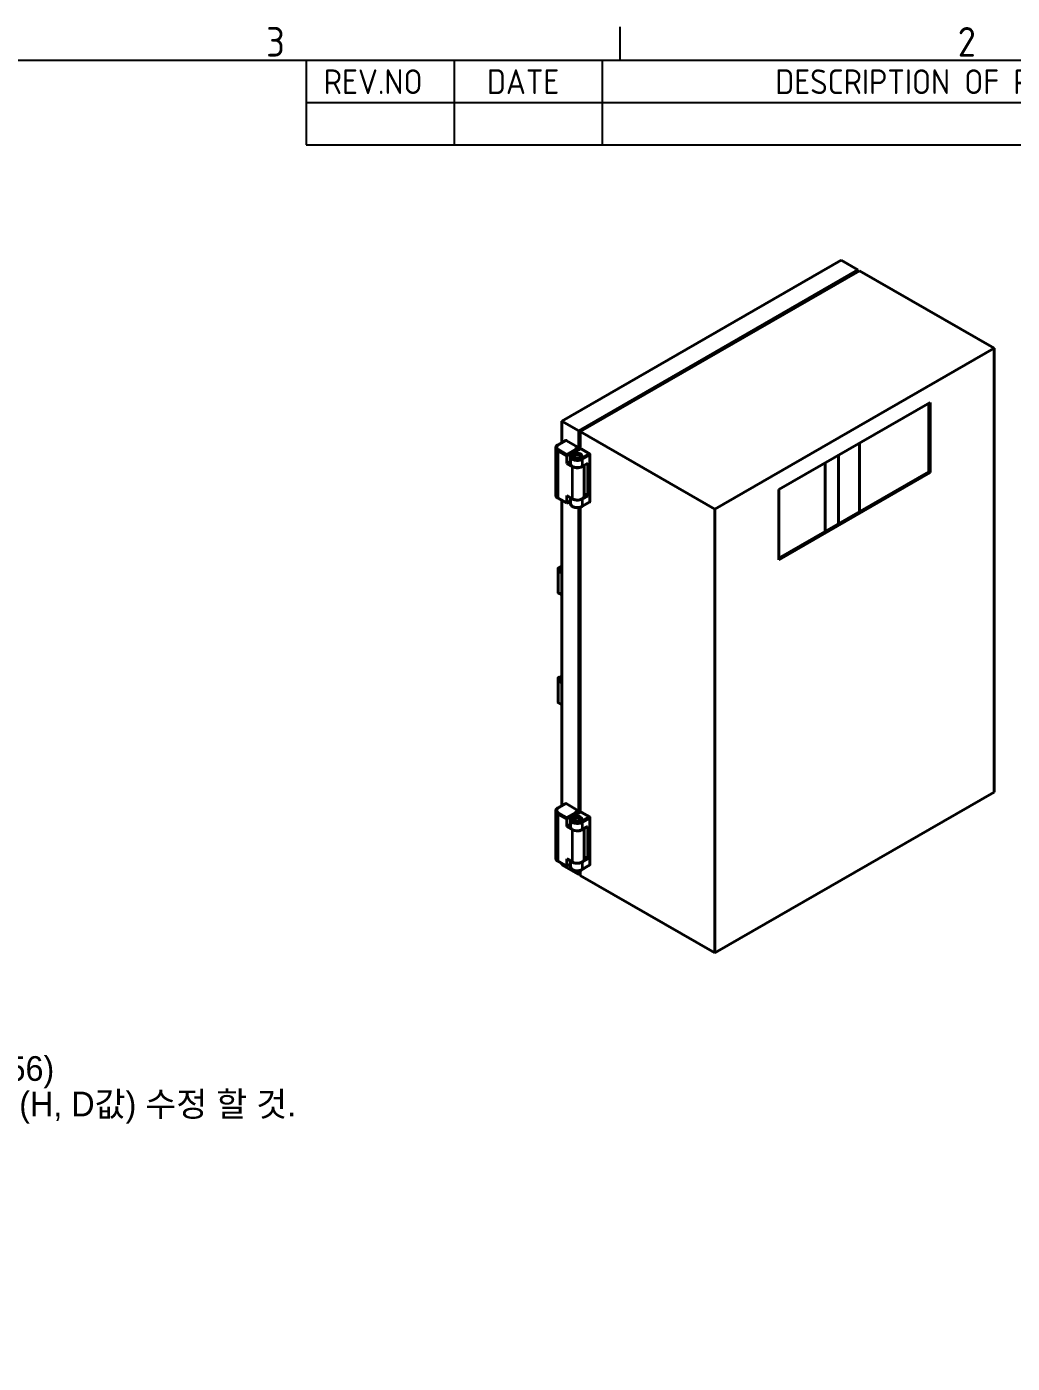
# Model space of a CAD drawing. Header units: millimetres. Extents: x 0 to 2523, y 0 to 1782.
# Drawn here: x 1922.1 to 2221.6, y 1326 to 1732.2 of the extents above; entities that cross this region are included whole.
import ezdxf

# ---------------------------------------------------------------- set-up
doc = ezdxf.new("R2010")
doc.units = ezdxf.units.MM
doc.header["$LTSCALE"] = 3
doc.layers.get('0').update_dxf_attribs({"color": 3, "lineweight": 25})
for name, color, linetype, lineweight in [('가시적인 것(ISO)', 3, 'Continuous', 40), ('가시적인 좁은 것(ISO)', 3, 'Continuous', 35), ('경계(ISO)', 7, 'Continuous', 25), ('기호(ISO)', 5, 'Continuous', 25)]:
    doc.layers.add(name, color=color, linetype=linetype, lineweight=lineweight)
doc.styles.add('ISO Proportiona M2B', font='isocp.shx')
doc.styles.add('문자 텍스트_M2B', font='isocp.shx')
doc.styles.add('치수 텍스트_PSTEK_POSCO', font='isocp.shx')
doc.dimstyles.new('치수_PSTEK_POSCO$7', dxfattribs={"dimscale": 3, "dimtxt": 2.5, "dimasz": 2.5, "dimexe": 1, "dimexo": 1.5, "dimgap": 1, "dimtad": 1, "dimrnd": 1e-08, "dimdsep": 46, "dimtxsty": '치수 텍스트_PSTEK_POSCO', "dimcen": 0.09, "dimdle": 10, "dimclrd": 7, "dimclre": 7, "dimclrt": 2, "dimadec": 1, "dimazin": 2, "dimtfac": 1, "dimtmove": 0, "dimatfit": 3, "dimfxl": 0, "dimtolj": 1, "dimlwd": -1, "dimlwe": -1, "dimarcsym": 0})

# ---------------------------------------------------------------- blocks, each defined once
blk = doc.blocks.new('경계 Default Border')
at = {"layer": '경계(ISO)'}
blk.add_line((700.83, 574), (700.83, 577.4), dxfattribs=at)
at = {"layer": '경계(ISO)', "flags": 128}
blk.add_lwpolyline([(20, 20), (20, 574), (821, 574), (821, 20), (20, 20)], dxfattribs=at)
at = {"layer": '경계(ISO)', "color": 2, "char_height": 3, "attachment_point": 7, "style": '문자 텍스트_M2B'}
for s, insert in [('3', (664.96, 574.37)), ('2', (735, 574.37))]:
    blk.add_mtext(s, dxfattribs=dict(at, insert=insert))
blk = doc.blocks.new('리비전 내역')
at = {"layer": '기호(ISO)'}
for p, q in [((669, 574), (821, 574)), ((669, 574), (669, 569.72)), ((684, 574), (684, 569.72)), ((699, 574), (699, 569.72)), ((776, 574), (776, 569.72)), ((791, 574), (791, 569.72)), ((806, 574), (806, 569.72)), ((821, 574), (821, 569.72)), ((669, 569.72), (821, 569.72)), ((669, 569.72), (669, 565.44)), ((684, 569.72), (684, 565.44)), ((699, 569.72), (699, 565.44)), ((776, 569.72), (776, 565.44)), ((791, 569.72), (791, 565.44)), ((806, 569.72), (806, 565.44)), ((821, 569.72), (821, 565.44)), ((669, 565.44), (821, 565.44))]:
    blk.add_line(p, q, dxfattribs=at)
at = {"layer": '기호(ISO)', "color": 2, "char_height": 2.5, "attachment_point": 7, "style": 'ISO Proportiona M2B'}
for s, insert in [('REV.NO', (670.79, 570.58)), ('DATE', (687.31, 570.58)), ('DESCRIPTION OF REVISION', (716.51, 570.58)), ('DRA.BY', (777.48, 570.58)), ('CH.BY', (793.86, 570.58)), ('APP.BY', (807.48, 570.58))]:
    blk.add_mtext(s, dxfattribs=dict(at, insert=insert))

msp = doc.modelspace()

# ---------------------------------------------------------------- linework, layer by layer
at = {"layer": '가시적인 것(ISO)'}
for p, q in [((2169.6015, 1661.2144), (2084.7487, 1612.3509)), ((2089.8398, 1609.4191), (2174.6926, 1658.2826)), ((2090.2641, 1609.1748), (2175.1169, 1658.0383)), ((2174.6926, 1658.2826), (2169.6015, 1661.2144)), ((2174.6926, 1657.794), (2174.6926, 1658.2826)), ((2216.0584, 1634.4616), (2175.1169, 1658.0383)), ((2216.0584, 1634.4616), (2131.2056, 1585.5982)), ((2216.0584, 1499.5664), (2216.0584, 1634.4616)), ((2150.6156, 1591.5025), (2196.6483, 1618.0109)), ((2196.224, 1596.9173), (2196.224, 1617.7666)), ((2196.6483, 1618.0109), (2196.6483, 1596.673)), ((2084.7487, 1605.8363), (2084.7487, 1612.3509)), ((2084.7487, 1612.3509), (2089.8398, 1609.4191)), ((2089.8398, 1603.6375), (2089.8398, 1609.4191)), ((2131.2056, 1585.5982), (2090.2641, 1609.1748)), ((2090.2641, 1603.8818), (2090.2641, 1609.1748)), ((2085.8717, 1606.4831), (2083.5383, 1605.1393)), ((2089.6277, 1604.3917), (2086.0214, 1606.4684)), ((2175.1169, 1605.6118), (2175.1169, 1584.7625)), ((2082.8608, 1589.9211), (2082.8608, 1604.1464)), ((2086.2336, 1602.1928), (2086.2336, 1601.7032)), ((2086.2336, 1599.4958), (2086.2336, 1601.7032)), ((2087.3156, 1599.4105), (2087.3156, 1601.5811)), ((2090.3265, 1603.9177), (2087.9931, 1602.574)), ((2088.7767, 1602.0688), (2088.5638, 1601.9452)), ((2088.7792, 1603.903), (2089.6277, 1604.3917)), ((2088.9913, 1603.7809), (2088.7792, 1603.903)), ((2089.2034, 1603.4134), (2089.2034, 1603.271)), ((2089.6277, 1603.5153), (2089.6277, 1604.3917)), ((2090.0544, 1602.0688), (2090.2673, 1601.9452)), ((2093.0218, 1602.4371), (2090.4762, 1603.903)), ((2090.5827, 1603.8417), (2090.6883, 1603.9026)), ((2090.6883, 1603.9026), (2093.2339, 1602.4366)), ((2093.1093, 1602.3649), (2093.2339, 1602.4366)), ((2093.2339, 1602.4366), (2093.2339, 1602.0697)), ((2093.2339, 1587.8444), (2093.2339, 1602.0697)), ((2168.7529, 1581.0977), (2168.7529, 1601.9471)), ((2087.3156, 1600.1189), (2086.2336, 1599.4958)), ((2087.9306, 1598.5186), (2086.2336, 1599.4958)), ((2090.9005, 1598.5554), (2092.5975, 1599.5326)), ((2091.5156, 1598.9096), (2091.5156, 1589.5631)), ((2092.5975, 1599.5326), (2092.5975, 1589.6485)), ((2150.6156, 1570.6531), (2196.224, 1596.9173)), ((2196.6483, 1596.673), (2150.6156, 1570.1645)), ((2164.7224, 1578.7767), (2164.7224, 1599.626)), ((2196.6483, 1596.673), (2196.224, 1596.9173)), ((2086.2336, 1587.376), (2083.5383, 1588.9281)), ((2086.2336, 1587.4779), (2086.2336, 1589.6853)), ((2086.2336, 1589.6853), (2087.9306, 1588.708)), ((2087.3156, 1587.3557), (2087.3156, 1589.0622)), ((2092.5975, 1589.6485), (2090.9005, 1588.6712)), ((2091.5156, 1590.2716), (2092.5975, 1589.6485)), ((2150.6156, 1570.1645), (2150.6156, 1591.5025)), ((2084.7487, 1495.4675), (2084.7487, 1588.2311)), ((2087.3156, 1587.9991), (2086.2336, 1587.376)), ((2086.2336, 1587.4779), (2086.2336, 1587.376)), ((2089.8398, 1493.2686), (2089.8398, 1586.0458)), ((2090.2641, 1493.5129), (2090.2641, 1586.1293)), ((2093.1715, 1587.7066), (2090.8381, 1586.3628)), ((2131.2056, 1585.5982), (2131.2056, 1450.7029)), ((2084.7487, 1568.3141), (2084.0268, 1567.8984)), ((2083.5819, 1566.7798), (2083.5819, 1567.6062)), ((2083.5819, 1566.7798), (2083.5819, 1560.1983)), ((2083.6119, 1567.6582), (2084.0267, 1567.8984)), ((2083.6119, 1560.1463), (2084.0267, 1559.9061)), ((2084.7487, 1559.4904), (2084.0268, 1559.9061)), ((2083.5819, 1533.4238), (2083.5819, 1534.2503)), ((2083.5819, 1533.4238), (2083.5819, 1526.8423)), ((2083.6119, 1534.3022), (2084.0267, 1534.5424)), ((2084.7487, 1534.9582), (2084.0268, 1534.5425)), ((2083.6119, 1526.7904), (2084.0267, 1526.5502)), ((2084.7487, 1526.1345), (2084.0268, 1526.5501)), ((2131.2056, 1450.7029), (2216.0584, 1499.5664)), ((2085.8717, 1496.1142), (2083.5383, 1494.7705)), ((2089.6277, 1494.0228), (2086.0214, 1496.0995)), ((2082.8608, 1479.5522), (2082.8608, 1493.7775)), ((2086.2336, 1491.8239), (2086.2336, 1491.3344)), ((2086.2336, 1489.127), (2086.2336, 1491.3344)), ((2087.3156, 1489.0416), (2087.3156, 1491.2122)), ((2090.3265, 1493.5489), (2087.9931, 1492.2051)), ((2088.7767, 1491.6999), (2088.5638, 1491.5763)), ((2088.7792, 1493.5342), (2089.6277, 1494.0228)), ((2088.9913, 1493.412), (2088.7792, 1493.5342)), ((2089.2034, 1493.0446), (2089.2034, 1492.9021)), ((2089.6277, 1493.1464), (2089.6277, 1494.0228)), ((2090.0544, 1491.6999), (2090.2673, 1491.5763)), ((2093.0218, 1492.0683), (2090.4762, 1493.5342)), ((2090.5827, 1493.4728), (2090.6883, 1493.5337)), ((2090.6883, 1493.5337), (2093.2339, 1492.0678)), ((2093.1093, 1491.996), (2093.2339, 1492.0678)), ((2093.2339, 1492.0678), (2093.2339, 1491.7008)), ((2093.2339, 1477.4755), (2093.2339, 1491.7008)), ((2087.3156, 1489.7501), (2086.2336, 1489.127)), ((2087.9306, 1488.1497), (2086.2336, 1489.127)), ((2090.9005, 1488.1865), (2092.5975, 1489.1638)), ((2091.5156, 1488.5407), (2091.5156, 1479.1943)), ((2092.5975, 1489.1638), (2092.5975, 1479.2796)), ((2086.2336, 1477.109), (2086.2336, 1479.3164)), ((2086.2336, 1479.3164), (2087.9306, 1478.3391)), ((2087.3156, 1476.9869), (2087.3156, 1478.6933)), ((2092.5975, 1479.2796), (2090.9005, 1478.3024)), ((2091.5156, 1479.9027), (2092.5975, 1479.2796)), ((2086.2336, 1477.0072), (2083.5383, 1478.5593)), ((2084.7487, 1477.4556), (2084.7487, 1477.8623)), ((2089.8398, 1474.5238), (2084.7487, 1477.4556)), ((2087.3156, 1477.6302), (2086.2336, 1477.0072)), ((2086.2336, 1477.109), (2086.2336, 1477.0072)), ((2089.8398, 1474.5238), (2089.8398, 1475.6769)), ((2090.2641, 1474.7681), (2089.8398, 1474.5238)), ((2090.2641, 1474.2795), (2090.2641, 1475.7604)), ((2093.1715, 1477.3377), (2090.8381, 1475.994)), ((2131.2056, 1450.7029), (2090.2641, 1474.2795))]:
    msp.add_line(p, q, dxfattribs=at)
for centre, start, end in [((2083.6419, 1567.6062), 120.071588, 180), ((2084.0568, 1567.8464), 119.935992, 120.071588), ((2083.6419, 1560.1983), 180, 239.928412), ((2083.6419, 1534.2503), 120.071588, 180), ((2084.0568, 1534.4905), 119.935992, 120.071588), ((2083.6419, 1526.8423), 180, 239.928412)]:
    msp.add_arc(centre, 0.06, start, end, dxfattribs=at)
for centre, major_axis, ratio, start_param, end_param in [((2086.0214, 1606.2231), (-0.1497, 0.26), 0.57809312, 5.49972085, 6.28318531), ((2089.4156, 1601.7037), (-1.2, 0), 0.5758617, 2.42121291, 7.00356505), ((2089.4156, 1601.4584), (-1.2, 0), 0.5758617, 5.50163969, 6.10477871), ((2088.9913, 1603.5356), (-0.1497, 0.26), 0.57809312, 3.92892453, 5.49972085), ((2089.4156, 1601.4584), (1.2, 0), 0.5758617, 0.1784066, 0.78154562), ((2090.4762, 1603.6578), (-0.1497, 0.26), 0.57809312, 5.49972085, 6.28318531), ((2093.0218, 1602.1919), (-0.1497, 0.26), 0.57809312, 3.92892453, 5.49972085), ((2089.4156, 1599.4105), (-2.1, 0), 0.5758617, 0, 2.35619449), ((2089.4156, 1599.3737), (-2.1, 0), 0.5758617, 0.78539816, 2.5639885), ((2089.4156, 1589.5263), (-2.1, 0), 0.5758617, 0.57760415, 2.35619449), ((2089.4156, 1589.5631), (2.1, 0), 0.5758617, 3.92699082, 6.28318531), ((2093.0218, 1587.9665), (0.1497, -0.26), 0.57809312, 0, 0.78733187), ((2086.0214, 1495.8542), (-0.1497, 0.26), 0.57809312, 5.49972085, 6.28318531), ((2089.4156, 1491.3348), (-1.2, 0), 0.5758617, 2.42121291, 7.00356505), ((2089.4156, 1491.0896), (-1.2, 0), 0.5758617, 5.50163969, 6.10477871), ((2088.9913, 1493.1667), (-0.1497, 0.26), 0.57809312, 3.92892453, 5.49972085), ((2089.4156, 1491.0896), (1.2, 0), 0.5758617, 0.1784066, 0.78154562), ((2090.4762, 1493.2889), (-0.1497, 0.26), 0.57809312, 5.49972085, 6.28318531), ((2093.0218, 1491.823), (-0.1497, 0.26), 0.57809312, 3.92892453, 5.49972085), ((2089.4156, 1489.0416), (-2.1, 0), 0.5758617, 0, 2.35619449), ((2089.4156, 1489.0048), (-2.1, 0), 0.5758617, 0.78539816, 2.5639885), ((2089.4156, 1479.1943), (2.1, 0), 0.5758617, 3.92699082, 6.28318531), ((2089.4156, 1479.1575), (-2.1, 0), 0.5758617, 0.57760415, 2.35619449), ((2093.0218, 1477.5977), (0.1497, -0.26), 0.57809312, 0, 0.78733187)]:
    msp.add_ellipse(centre, major_axis=major_axis, ratio=ratio, start_param=start_param, end_param=end_param, dxfattribs=at)
for centre, major_axis in [((2089.4156, 1601.8263), (-1.35, 0)), ((2089.4156, 1601.7037), (-0.9, 0)), ((2089.4156, 1491.4575), (-1.35, 0)), ((2089.4156, 1491.3348), (-0.9, 0))]:
    msp.add_ellipse(centre, major_axis=major_axis, ratio=0.5758617, dxfattribs=at)
for points, knots in [([(2082.8608, 1604.1464), (2082.8608, 1604.2279), (2082.872, 1604.3094), (2082.9153, 1604.4668), (2082.9472, 1604.5426), (2083.028, 1604.6857), (2083.0767, 1604.753), (2083.1879, 1604.8786), (2083.2502, 1604.9369), (2083.3862, 1605.0447), (2083.4599, 1605.0942), (2083.5383, 1605.1393)], [2.35619449, 2.35619449, 2.35619449, 2.35619449, 2.513274123, 2.513274123, 2.670353756, 2.670353756, 2.827433388, 2.827433388, 2.984513021, 2.984513021, 3.141592654, 3.141592654, 3.141592654, 3.141592654]), ([(2087.3156, 1601.5811), (2087.3156, 1601.6626), (2087.3268, 1601.7441), (2087.3701, 1601.9014), (2087.402, 1601.9773), (2087.4827, 1602.1203), (2087.5315, 1602.1877), (2087.6426, 1602.3132), (2087.705, 1602.3715), (2087.841, 1602.4793), (2087.9146, 1602.5288), (2087.9931, 1602.574)], [2.35619449, 2.35619449, 2.35619449, 2.35619449, 2.513274123, 2.513274123, 2.670353756, 2.670353756, 2.827433388, 2.827433388, 2.984513021, 2.984513021, 3.141592654, 3.141592654, 3.141592654, 3.141592654]), ([(2082.8608, 1589.9211), (2082.8608, 1589.8395), (2082.872, 1589.758), (2082.9153, 1589.6007), (2082.9472, 1589.5249), (2083.028, 1589.3818), (2083.0767, 1589.3145), (2083.1879, 1589.1889), (2083.2502, 1589.1306), (2083.3862, 1589.0228), (2083.4599, 1588.9733), (2083.5383, 1588.9281)], [3.926990817, 3.926990817, 3.926990817, 3.926990817, 4.08407045, 4.08407045, 4.241150082, 4.241150082, 4.398229715, 4.398229715, 4.555309348, 4.555309348, 4.71238898, 4.71238898, 4.71238898, 4.71238898]), ([(2087.3156, 1587.3557), (2087.3156, 1587.2241), (2087.3453, 1587.0931), (2087.459, 1586.8404), (2087.547, 1586.7207), (2087.7805, 1586.4923), (2087.9335, 1586.3882), (2088.2865, 1586.2126), (2088.489, 1586.1432), (2088.9156, 1586.0485), (2089.1394, 1586.0229), (2089.5874, 1586.0162), (2089.8114, 1586.0348), (2090.2412, 1586.115), (2090.4468, 1586.1768), (2090.7044, 1586.2907), (2090.7729, 1586.3253), (2090.8381, 1586.3628)], [3.92699082, 3.92699082, 3.92699082, 3.92699082, 4.18050948, 4.18050948, 4.45897035, 4.45897035, 4.78526654, 4.78526654, 5.12988434, 5.12988434, 5.47173667, 5.47173667, 5.81131807, 5.81131807, 6.15258256, 6.15258256, 6.28318531, 6.28318531, 6.28318531, 6.28318531]), ([(2082.8608, 1493.7775), (2082.8608, 1493.8591), (2082.872, 1493.9406), (2082.9153, 1494.0979), (2082.9472, 1494.1737), (2083.028, 1494.3168), (2083.0767, 1494.3841), (2083.1879, 1494.5097), (2083.2502, 1494.568), (2083.3862, 1494.6758), (2083.4599, 1494.7253), (2083.5383, 1494.7705)], [2.35619449, 2.35619449, 2.35619449, 2.35619449, 2.513274123, 2.513274123, 2.670353756, 2.670353756, 2.827433388, 2.827433388, 2.984513021, 2.984513021, 3.141592654, 3.141592654, 3.141592654, 3.141592654]), ([(2087.3156, 1491.2122), (2087.3156, 1491.2938), (2087.3268, 1491.3752), (2087.3701, 1491.5326), (2087.402, 1491.6084), (2087.4827, 1491.7515), (2087.5315, 1491.8188), (2087.6426, 1491.9444), (2087.705, 1492.0027), (2087.841, 1492.1105), (2087.9146, 1492.16), (2087.9931, 1492.2051)], [2.35619449, 2.35619449, 2.35619449, 2.35619449, 2.513274123, 2.513274123, 2.670353756, 2.670353756, 2.827433388, 2.827433388, 2.984513021, 2.984513021, 3.141592654, 3.141592654, 3.141592654, 3.141592654]), ([(2082.8608, 1479.5522), (2082.8608, 1479.4707), (2082.872, 1479.3892), (2082.9153, 1479.2318), (2082.9472, 1479.156), (2083.028, 1479.0129), (2083.0767, 1478.9456), (2083.1879, 1478.82), (2083.2502, 1478.7617), (2083.3862, 1478.6539), (2083.4599, 1478.6044), (2083.5383, 1478.5593)], [3.926990817, 3.926990817, 3.926990817, 3.926990817, 4.08407045, 4.08407045, 4.241150082, 4.241150082, 4.398229715, 4.398229715, 4.555309348, 4.555309348, 4.71238898, 4.71238898, 4.71238898, 4.71238898]), ([(2087.3156, 1476.9869), (2087.3156, 1476.8553), (2087.3453, 1476.7242), (2087.459, 1476.4715), (2087.547, 1476.3518), (2087.7805, 1476.1234), (2087.9335, 1476.0193), (2088.2865, 1475.8437), (2088.489, 1475.7744), (2088.9156, 1475.6797), (2089.1394, 1475.6541), (2089.5874, 1475.6474), (2089.8114, 1475.6659), (2090.2412, 1475.7462), (2090.4468, 1475.808), (2090.7044, 1475.9219), (2090.7729, 1475.9564), (2090.8381, 1475.994)], [3.92699082, 3.92699082, 3.92699082, 3.92699082, 4.18050948, 4.18050948, 4.45897035, 4.45897035, 4.78526654, 4.78526654, 5.12988434, 5.12988434, 5.47173667, 5.47173667, 5.81131807, 5.81131807, 6.15258256, 6.15258256, 6.28318531, 6.28318531, 6.28318531, 6.28318531])]:
    msp.add_open_spline(points, degree=3, knots=knots, dxfattribs=at)
at = {"layer": '가시적인 좁은 것(ISO)'}
for p, q in [((2086.0214, 1606.4684), (2083.688, 1605.1246)), ((2086.2336, 1601.7032), (2083.4759, 1603.2913)), ((2083.4759, 1603.2913), (2083.4759, 1589.066)), ((2086.2336, 1602.1928), (2083.688, 1603.6587)), ((2086.2336, 1602.1928), (2088.9913, 1603.7809)), ((2086.2336, 1601.7032), (2089.2034, 1603.4134)), ((2090.4762, 1603.903), (2088.1428, 1602.5593)), ((2090.6883, 1601.0934), (2093.0218, 1602.4371)), ((2093.2339, 1602.0697), (2090.9005, 1600.726)), ((2090.9005, 1600.726), (2090.9005, 1598.5554)), ((2087.9306, 1588.708), (2087.9306, 1598.5186)), ((2083.4759, 1589.066), (2086.2336, 1587.4779)), ((2090.9005, 1588.6712), (2090.9005, 1586.5006)), ((2087.3156, 1588.101), (2086.2336, 1587.4779)), ((2090.9005, 1586.5006), (2093.2339, 1587.8444)), ((2084.7487, 1568.2939), (2084.0568, 1567.8955)), ((2083.5995, 1567.6409), (2084.0144, 1567.8811)), ((2083.5995, 1566.8144), (2083.5995, 1567.6409)), ((2083.5995, 1566.8144), (2084.0144, 1567.2526)), ((2084.7487, 1566.0936), (2083.5995, 1566.7553)), ((2083.5995, 1566.7553), (2083.5995, 1560.1738)), ((2083.6119, 1566.7972), (2084.0268, 1567.2353)), ((2084.7487, 1566.1426), (2083.6119, 1566.7972)), ((2084.0144, 1567.8811), (2084.0144, 1567.2526)), ((2084.0268, 1567.2353), (2084.7487, 1566.8196)), ((2084.0568, 1567.8955), (2084.0568, 1567.2669)), ((2084.0568, 1567.2669), (2084.7487, 1566.8685)), ((2083.5995, 1560.1738), (2084.7487, 1559.5121)), ((2083.6119, 1560.1463), (2084.7487, 1559.4917)), ((2083.6119, 1560.1463), (2084.0268, 1559.9061)), ((2084.7487, 1559.4904), (2084.0268, 1559.9061)), ((2083.5995, 1534.285), (2084.0144, 1534.5252)), ((2083.5995, 1533.4585), (2083.5995, 1534.285)), ((2083.5995, 1533.4585), (2084.0144, 1533.8966)), ((2084.7487, 1532.7376), (2083.5995, 1533.3994)), ((2083.5995, 1533.3994), (2083.5995, 1526.8179)), ((2083.6119, 1533.4412), (2084.0268, 1533.8794)), ((2084.7487, 1532.7866), (2083.6119, 1533.4412)), ((2084.0144, 1534.5252), (2084.0144, 1533.8966)), ((2084.0268, 1533.8794), (2084.7487, 1533.4637)), ((2084.7487, 1534.938), (2084.0568, 1534.5396)), ((2084.0568, 1534.5396), (2084.0568, 1533.911)), ((2084.0568, 1533.911), (2084.7487, 1533.5126)), ((2083.5995, 1526.8179), (2084.7487, 1526.1561)), ((2083.6119, 1526.7904), (2084.7487, 1526.1358)), ((2083.6119, 1526.7904), (2084.0268, 1526.5502)), ((2084.7487, 1526.1345), (2084.0268, 1526.5502)), ((2086.0214, 1496.0995), (2083.688, 1494.7557)), ((2086.2336, 1491.3344), (2083.4759, 1492.9224)), ((2083.4759, 1492.9224), (2083.4759, 1478.6971)), ((2086.2336, 1491.8239), (2083.688, 1493.2898)), ((2086.2336, 1491.8239), (2088.9913, 1493.412)), ((2086.2336, 1491.3344), (2089.2034, 1493.0446)), ((2090.4762, 1493.5342), (2088.1428, 1492.1904)), ((2090.6883, 1490.7245), (2093.0218, 1492.0683)), ((2093.2339, 1491.7008), (2090.9005, 1490.3571)), ((2087.9306, 1478.3391), (2087.9306, 1488.1497)), ((2090.9005, 1490.3571), (2090.9005, 1488.1865)), ((2083.4759, 1478.6971), (2086.2336, 1477.109)), ((2087.3156, 1477.7321), (2086.2336, 1477.109)), ((2090.9005, 1478.3024), (2090.9005, 1476.1318)), ((2090.9005, 1476.1318), (2093.2339, 1477.4755))]:
    msp.add_line(p, q, dxfattribs=at)
for centre, major_axis, ratio, start_param, end_param in [((2084.9608, 1604.3917), (-1.8, 0), 0.5758617, 5.49778714, 7.06858347), ((2083.688, 1604.8793), (-0.1497, 0.26), 0.57809312, 5.49972085, 6.28318531), ((2084.9608, 1604.1464), (-2.1, 0), 0.5758617, 0, 0.78539816), ((2083.688, 1603.4134), (-0.1497, -0.26), 0.57809312, 3.92505711, 5.49585344), ((2089.4156, 1601.5811), (-2.1, 0), 0.5758617, 0, 2.35619449), ((2088.1428, 1602.314), (-0.1497, 0.26), 0.57809312, 5.49972085, 6.28318531), ((2090.6883, 1600.8481), (0.1497, -0.26), 0.57809312, 0.78733187, 2.3581282), ((2084.9608, 1589.9211), (-2.1, 0), 0.5758617, 0, 0.78539816), ((2083.688, 1589.1881), (-0.1497, -0.26), 0.57809312, 5.49585344, 6.28318531), ((2089.4156, 1587.3557), (-2.1, 0), 0.5758617, 0, 2.35619449), ((2090.6883, 1586.6228), (0.1497, -0.26), 0.57809312, 0, 0.78733187), ((2083.6419, 1567.6062), (-0.06, 0), 0.81754712, 5.49778714, 6.28318531), ((2083.6419, 1566.7798), (-0.06, 0), 0.81754712, 5.49778714, 6.28318531), ((2083.6419, 1566.7798), (-0.06, 0), 0.5758617, 0, 0.78539816), ((2083.6419, 1567.6062), (-0.0301, 0.0519), 0.62057873, 0, 0.54601621), ((2083.6419, 1566.7798), (0.0436, -0.0413), 0.16097886, 3.56687347, 4.11490188), ((2083.6419, 1566.7798), (-0.0299, -0.052), 0.57809312, 4.71045527, 5.49585344), ((2084.0568, 1567.8464), (-0.0301, 0.0519), 0.62057873, 0, 0.54601621), ((2084.0568, 1567.8464), (0.06, 0), 0.81754712, 1.57079633, 2.35619449), ((2084.0568, 1567.2179), (-0.06, 0), 0.81754712, 4.71238898, 5.49778714), ((2084.0568, 1567.2179), (0.0436, -0.0413), 0.16097886, 3.56687347, 4.11490188), ((2084.0568, 1567.8464), (-0.0299, 0.052), 0.57809312, 5.49972085, 6.28318531), ((2084.0568, 1567.2179), (0.0299, 0.052), 0.57809312, 0.78346445, 1.56886262), ((2083.6419, 1560.1983), (-0.06, 0), 0.5758617, 0, 0.78539816), ((2083.6419, 1560.1983), (-0.0299, -0.052), 0.57809312, 5.49585344, 6.2812516), ((2083.6419, 1560.1983), (-0.0301, -0.0519), 0.62057873, 0, 0.0020122), ((2083.6419, 1534.2503), (-0.06, 0), 0.81754712, 5.49778714, 6.28318531), ((2083.6419, 1533.4238), (-0.06, 0), 0.81754712, 5.49778714, 6.28318531), ((2083.6419, 1533.4238), (-0.06, 0), 0.5758617, 0, 0.78539816), ((2083.6419, 1534.2503), (-0.0301, 0.0519), 0.62057873, 0, 0.54601621), ((2083.6419, 1533.4238), (0.0436, -0.0413), 0.16097886, 3.56687347, 4.11490188), ((2083.6419, 1533.4238), (-0.0299, -0.052), 0.57809312, 4.71045527, 5.49585344), ((2084.0568, 1534.4905), (-0.0301, 0.0519), 0.62057873, 0, 0.54601621), ((2084.0568, 1534.4905), (0.06, 0), 0.81754712, 1.57079633, 2.35619449), ((2084.0568, 1533.8619), (-0.06, 0), 0.81754712, 4.71238898, 5.49778714), ((2084.0568, 1533.8619), (0.0436, -0.0413), 0.16097886, 3.56687347, 4.11490188), ((2084.0568, 1534.4905), (-0.0299, 0.052), 0.57809312, 5.49972085, 6.28318531), ((2084.0568, 1533.8619), (0.0299, 0.052), 0.57809312, 0.78346445, 1.56886262), ((2083.6419, 1526.8423), (-0.06, 0), 0.5758617, 0, 0.78539816), ((2083.6419, 1526.8423), (-0.0299, -0.052), 0.57809312, 5.49585344, 6.2812516), ((2083.6419, 1526.8423), (-0.0301, -0.0519), 0.62057873, 0, 0.00201219), ((2084.9608, 1493.7775), (-2.1, 0), 0.5758617, 0, 0.78539816), ((2084.9608, 1494.0228), (-1.8, 0), 0.5758617, 5.49778714, 7.06858347), ((2083.688, 1493.0446), (-0.1497, -0.26), 0.57809312, 3.92505711, 5.49585344), ((2083.688, 1494.5105), (-0.1497, 0.26), 0.57809312, 5.49972085, 6.28318531), ((2089.4156, 1491.2122), (-2.1, 0), 0.5758617, 0, 2.35619449), ((2088.1428, 1491.9452), (-0.1497, 0.26), 0.57809312, 5.49972085, 6.28318531), ((2090.6883, 1490.4792), (0.1497, -0.26), 0.57809312, 0.78733187, 2.3581282), ((2084.9608, 1479.5522), (-2.1, 0), 0.5758617, 0, 0.78539816), ((2083.688, 1478.8193), (-0.1497, -0.26), 0.57809312, 5.49585344, 6.28318531), ((2089.4156, 1476.9869), (-2.1, 0), 0.5758617, 0, 2.35619449), ((2090.6883, 1476.2539), (0.1497, -0.26), 0.57809312, 0, 0.78733187)]:
    msp.add_ellipse(centre, major_axis=major_axis, ratio=ratio, start_param=start_param, end_param=end_param, dxfattribs=at)
for points in [[(2088.1428, 1602.5593), (2088.0697, 1602.5172), (2088.0036, 1602.4719), (2087.9442, 1602.4234), (2087.9402, 1602.4202), (2087.9365, 1602.4171), (2087.9324, 1602.4137), (2087.8746, 1602.3652), (2087.8243, 1602.3144), (2087.7815, 1602.261), (2087.7754, 1602.2534), (2087.7697, 1602.246), (2087.7636, 1602.238), (2087.7274, 1602.1898), (2087.6978, 1602.1404), (2087.6747, 1602.0898), (2087.667, 1602.0729), (2087.6601, 1602.0562), (2087.6537, 1602.0387), (2087.6283, 1601.9687), (2087.6156, 1601.8978), (2087.6155, 1601.8263), (2087.6155, 1601.7638), (2087.6253, 1601.7017), (2087.6448, 1601.6402), (2087.6476, 1601.6315), (2087.6506, 1601.6225), (2087.6537, 1601.6139), (2087.6755, 1601.554), (2087.7063, 1601.4956), (2087.746, 1601.4389), (2087.7517, 1601.4308), (2087.7578, 1601.4223), (2087.7636, 1601.4146), (2087.807, 1601.3568), (2087.8592, 1601.3018), (2087.9201, 1601.2494), (2087.9242, 1601.2459), (2087.9285, 1601.2422), (2087.9324, 1601.239), (2087.9947, 1601.1868), (2088.065, 1601.1382), (2088.1428, 1601.0934), (2088.2157, 1601.0514), (2088.2943, 1601.0133), (2088.3787, 1600.979), (2088.3843, 1600.9768), (2088.3896, 1600.9746), (2088.3956, 1600.9722), (2088.4797, 1600.9389), (2088.5681, 1600.91), (2088.6607, 1600.8853), (2088.6739, 1600.8818), (2088.6867, 1600.8785), (2088.7006, 1600.875), (2088.7843, 1600.8542), (2088.8701, 1600.8371), (2088.9581, 1600.8238), (2088.9874, 1600.8194), (2089.0163, 1600.8154), (2089.0467, 1600.8118), (2089.1682, 1600.7971), (2089.2914, 1600.7898), (2089.4156, 1600.7898), (2089.5242, 1600.7898), (2089.6319, 1600.7954), (2089.7387, 1600.8066), (2089.7539, 1600.8082), (2089.7695, 1600.81), (2089.7844, 1600.8118), (2089.8885, 1600.8243), (2089.9898, 1600.842), (2090.0884, 1600.8649), (2090.1025, 1600.8682), (2090.1171, 1600.8717), (2090.1305, 1600.875), (2090.2308, 1600.9), (2090.3265, 1600.9301), (2090.4174, 1600.9652), (2090.4234, 1600.9675), (2090.4298, 1600.97), (2090.4355, 1600.9722), (2090.5261, 1601.0081), (2090.6104, 1601.0485), (2090.6883, 1601.0934)], [(2088.1428, 1492.1904), (2088.0697, 1492.1484), (2088.0036, 1492.1031), (2087.9442, 1492.0546), (2087.9402, 1492.0513), (2087.9365, 1492.0483), (2087.9324, 1492.0448), (2087.8746, 1491.9964), (2087.8243, 1491.9455), (2087.7815, 1491.8922), (2087.7754, 1491.8845), (2087.7697, 1491.8772), (2087.7636, 1491.8692), (2087.7274, 1491.821), (2087.6978, 1491.7716), (2087.6747, 1491.7209), (2087.667, 1491.704), (2087.6601, 1491.6874), (2087.6537, 1491.6699), (2087.6283, 1491.5999), (2087.6156, 1491.529), (2087.6155, 1491.4575), (2087.6155, 1491.3949), (2087.6253, 1491.3329), (2087.6448, 1491.2714), (2087.6476, 1491.2626), (2087.6506, 1491.2536), (2087.6537, 1491.2451), (2087.6755, 1491.1851), (2087.7063, 1491.1268), (2087.746, 1491.07), (2087.7517, 1491.0619), (2087.7578, 1491.0535), (2087.7636, 1491.0458), (2087.807, 1490.988), (2087.8592, 1490.9329), (2087.9201, 1490.8806), (2087.9242, 1490.8771), (2087.9285, 1490.8734), (2087.9324, 1490.8701), (2087.9947, 1490.8179), (2088.065, 1490.7693), (2088.1428, 1490.7245), (2088.2157, 1490.6825), (2088.2943, 1490.6444), (2088.3787, 1490.6102), (2088.3843, 1490.6079), (2088.3896, 1490.6058), (2088.3956, 1490.6034), (2088.4797, 1490.5701), (2088.5681, 1490.5411), (2088.6607, 1490.5165), (2088.6739, 1490.5129), (2088.6867, 1490.5097), (2088.7006, 1490.5062), (2088.7843, 1490.4853), (2088.8701, 1490.4682), (2088.9581, 1490.4549), (2088.9874, 1490.4505), (2089.0163, 1490.4466), (2089.0467, 1490.4429), (2089.1682, 1490.4283), (2089.2914, 1490.4209), (2089.4156, 1490.4209), (2089.5242, 1490.4209), (2089.6319, 1490.4265), (2089.7387, 1490.4377), (2089.7539, 1490.4394), (2089.7695, 1490.4411), (2089.7844, 1490.4429), (2089.8885, 1490.4555), (2089.9898, 1490.4732), (2090.0884, 1490.4961), (2090.1025, 1490.4993), (2090.1171, 1490.5028), (2090.1305, 1490.5062), (2090.2308, 1490.5312), (2090.3265, 1490.5612), (2090.4174, 1490.5963), (2090.4234, 1490.5986), (2090.4298, 1490.6011), (2090.4355, 1490.6034), (2090.5261, 1490.6392), (2090.6104, 1490.6796), (2090.6883, 1490.7245)]]:
    msp.add_open_spline(points, degree=3, knots=[0, 0, 0, 0, 0.05859375, 0.05859375, 0.05859375, 0.0625, 0.0625, 0.0625, 0.1171875, 0.1171875, 0.1171875, 0.125, 0.125, 0.125, 0.171875, 0.171875, 0.171875, 0.1875, 0.1875, 0.1875, 0.25, 0.25, 0.25, 0.3046875, 0.3046875, 0.3046875, 0.3125, 0.3125, 0.3125, 0.3671875, 0.3671875, 0.3671875, 0.375, 0.375, 0.375, 0.43359375, 0.43359375, 0.43359375, 0.4375, 0.4375, 0.4375, 0.5, 0.5, 0.5, 0.55859375, 0.55859375, 0.55859375, 0.5625, 0.5625, 0.5625, 0.6171875, 0.6171875, 0.6171875, 0.625, 0.625, 0.625, 0.671875, 0.671875, 0.671875, 0.6875, 0.6875, 0.6875, 0.75, 0.75, 0.75, 0.8046875, 0.8046875, 0.8046875, 0.8125, 0.8125, 0.8125, 0.8671875, 0.8671875, 0.8671875, 0.875, 0.875, 0.875, 0.93359375, 0.93359375, 0.93359375, 0.9375, 0.9375, 0.9375, 1, 1, 1, 1], dxfattribs=at)

# ---------------------------------------------------------------- block references
at = {"xscale": 3, "yscale": 3, "zscale": 3}
msp.add_blockref('경계 Default Border', (0, 0), dxfattribs=at)
at = {"layer": '기호(ISO)', "xscale": 3, "yscale": 3, "zscale": 3}
msp.add_blockref('리비전 내역', (0, 0), dxfattribs=at)

# ---------------------------------------------------------------- texts
at = {"layer": '기호(ISO)', "color": 2, "insert": (1783.8931, 1414.4446), "char_height": 7.5, "width": 237.743196, "attachment_point": 4, "line_spacing_factor": 0.86273, "style": '치수 텍스트_PSTEK_POSCO'}
msp.add_mtext('{\\f굴림|b0|i0;\\H7.5000;트림씰(고무 패킹) 삽입 \\P도어에 완전 밀착 할  것(방수 IP56)\\P업체 제작 여건에 맞춰 길이 치수(H, D값) 수정 할 것.}', dxfattribs=at)

# ---------------------------------------------------------------- leaders
at = {"layer": '기호(ISO)', "color": 7, "annotation_type": 0, "has_hookline": 1, "hookline_direction": 0, "text_width": 224.9101}
msp.add_leader([(1721.4704, 1510.3092), (1773.3931, 1414.4446), (1780.8931, 1414.4446)], dimstyle='치수_PSTEK_POSCO$7', override={"dimtad": 0}, dxfattribs=at)

doc.saveas('drawing.dxf')
